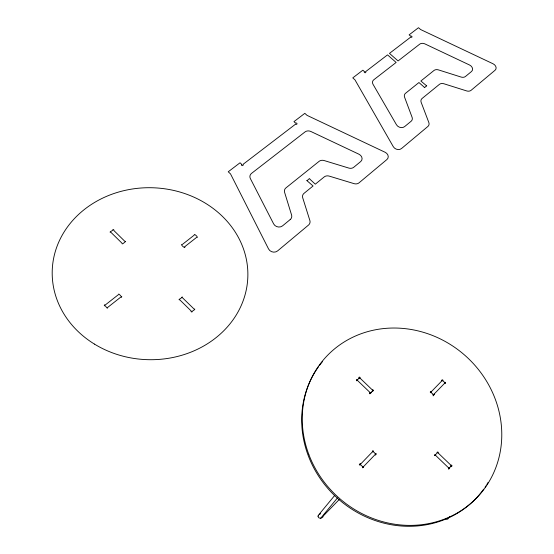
<?xml version="1.0" encoding="UTF-8"?>
<svg xmlns="http://www.w3.org/2000/svg" width="554" height="554" viewBox="0 0 554 554"><rect width="100%" height="100%" fill="white"/><g stroke="black" fill="none" stroke-linecap="round" stroke-linejoin="round"><path stroke-width="0.83" d="M339.117 499.625L323.571 515.656C322.677 519.368 316.583 518.897 318.474 515.123L334.768 495.359M320.344 518.662L337.421 497.977M356.575 380.827L359.498 377.62L372.863 390.425L372.364 391.249M359.227 378.112L359.498 377.62M369.906 393.665L372.863 390.425M370.051 393.707L370.806 392.44L371 392.834L370.162 393.368L369.954 392.412M359.733 465.014L372.939 451.309L375.695 453.989L375.328 454.509M372.579 451.829L372.939 451.309M362.593 467.59L375.695 453.989M430.527 392.523L442.376 380.328L445.042 382.842L444.564 383.479M442.016 380.813L442.376 380.328M448.608 467.86C448.366 471.032 451.385 466.053 448.435 468.968M438.069 452.909C438.754 450.769 435.693 453.047 437.612 452.466L451.441 465.72L449.065 468.303L435.222 455.021L437.612 452.466M433.027 394.296C433.193 397.682 435.326 391.83 433.11 395.861M442.819 380.75C443.602 379.545 441.032 379.532 441.988 380.723M373.403 451.759C374.282 450.464 371.533 450.45 372.523 451.745M362.51 466.593L362.822 467.645L363.59 466.932L363.403 466.606L362.752 467.832M434.682 455.63L435.222 455.021M359.941 378.05C360.793 376.859 358.147 376.768 359.082 378.022M450.686 466.516L451.441 465.72M445.042 382.842L433.47 394.718L430.79 392.177M433.38 395.099L434.288 394.171M320.544 513.593L319.651 514.493M369.837 393.783L371.069 392.578M450.984 465.277C452.189 464.37 452.376 467.084 451.046 466.149M435.679 455.464C434.454 456.364 434.315 453.664 435.617 454.599M360.661 464.785C357.046 464.744 363.002 462.285 359.276 464.813M375.238 453.546C376.512 452.632 376.595 455.374 375.28 454.425M431.234 392.599C430.036 393.444 429.911 390.868 431.178 391.775M444.599 382.426C445.769 381.595 445.935 384.13 444.661 383.236M372.413 390.002C373.652 389.143 373.715 391.754 372.447 390.826M357.462 380.439C356.229 381.284 356.16 378.694 357.434 379.615M318.287 515.767L317.781 516.099M450.7 466.26L451.025 466.703M357.018 380.009L370.397 392.841M360.204 464.335L362.974 467.043M375.349 454.689L375.529 455.111M448.151 518.246A5.976 2.084 43.7 0 1 445.755 518.849M449.841 516.647A5.962 2.098 43.7 0 1 449.55 516.716M483.69 489.168A102.857 94.914 41.2 0 1 345.571 504.867A102.857 94.914 41.2 0 1 318.668 366.526M319.61 365.245A102.857 94.914 41.2 0 1 322.573 361.52M488.129 482.382A102.857 94.914 41.2 0 1 486.862 484.459M485.99 485.823A102.857 94.914 41.2 0 1 485.089 487.174M184.856 247.091C184.925 248.961 179.344 243.414 182.328 244.466L194.177 235.166C193.554 232.465 199.578 238.476 196.538 237.437L184.697 246.759L184.856 247.126M181.539 297.387C181.982 298.461 176.975 299.666 179.912 299.956L191.289 311.106C190.334 311.895 192.653 312.491 192.252 311.306C192.349 310.967 196.663 308.917 193.935 308.91L182.536 297.81L182.536 297.027L181.546 297.311M306.895 180.611L313.072 185.985L304.042 193.332A5.443 4.633 17.6 0 0 302.713 197.778L309.859 220.485A5.512 4.757 17.5 0 1 308.536 225.049L277.602 250.907A5.63 4.938 14.8 0 1 268.565 248.968L230.526 173.921L228.241 171.775L240.034 162.779L241.717 164.351A0.859 0.72 12.3 0 0 241.703 165.376A0.859 0.72 12.3 0 0 242.908 165.466A0.859 0.72 12.3 0 0 242.922 164.441L295.614 124.117A0.824 0.672 16.2 0 0 296.764 124.214A0.824 0.672 16.2 0 0 296.757 123.244A0.824 0.672 16.2 0 0 295.601 123.154L293.952 121.638L304.825 113.341L307.048 115.364L385.085 152.253A5.221 4.3 22.4 0 1 386.934 159.51L359.047 182.82A5.325 4.46 21 0 1 354.048 183.644L329.27 176.124A5.367 4.522 19 0 0 324.201 176.934L315.295 184.177L309.866 179.164C309.873 177.259 307.712 180.659 306.902 180.562M125.654 241.537C124.795 241.849 121.755 245.401 121.984 243.178L110.966 232.382C108.072 232.174 112.912 230.727 112.725 230.208C112.254 229.148 114.54 229.474 113.688 230.353L124.664 241.149L125.654 241.537M121.742 296.819L121.305 297.346L120.668 297.186L107.732 307.38C107.608 309.991 105.592 305.579 105.087 305.808C103.827 306.32 104.166 304.111 105.295 304.949L118.244 294.783C118.695 292.54 120.509 296.196 121.742 296.819M426.698 85.856C425.984 85.884 424.246 88.737 424.101 87.075L418.942 82.539L405.563 93.266A5.034 3.989 22.8 0 0 404.565 97.151L412.086 117.289A5.09 4.086 23.1 0 1 411.096 121.271L404.572 126.644A5.111 4.12 22.8 0 1 396.463 124.747L373.05 84.34A5.041 3.989 20.8 0 1 373.784 79.783L396.138 62.45L387.537 54.874L365.557 71.708A0.789 0.623 20 0 1 365.598 72.609A0.789 0.623 20 0 1 364.511 72.505A0.789 0.623 20 0 1 364.47 71.605L362.863 70.178L352.773 77.885L354.955 79.824L393.278 146.658A5.173 4.224 23.1 0 0 401.491 148.555L427.868 126.478A5.083 4.079 24.2 0 0 428.817 122.489L421.165 102.338A5.021 3.982 23.8 0 1 422.12 98.446L439.391 84.381A4.965 3.885 24.4 0 1 443.913 83.765L466.648 90.918A4.931 3.836 25.6 0 0 471.115 90.295L495.082 70.233A4.848 3.705 26.2 0 0 493.039 63.772L420.604 29.535L418.492 27.7L409.136 34.847L410.708 36.218A0.762 0.582 21.9 0 1 411.747 36.322A0.762 0.582 21.9 0 1 411.809 37.18A0.762 0.582 21.9 0 1 410.77 37.076L389.476 53.385L398.07 60.947L419.703 44.168A4.882 3.753 22.7 0 1 424.973 43.932L469.529 64.991A4.882 3.76 25.2 0 1 471.516 71.501L465.526 76.438A4.903 3.788 25 0 1 461.073 77.041L438.47 69.901A4.931 3.836 23.8 0 0 433.969 70.496L420.86 81.002L426.691 85.877M290.199 219.564L282.561 225.852A5.561 4.806 15.2 0 1 273.648 223.913L250.373 178.582A5.485 4.633 13.3 0 1 251.523 173.395L305.053 131.914A5.284 4.349 17.1 0 1 310.919 131.513L358.95 154.22A5.27 4.363 20.7 0 1 360.723 161.533L353.75 167.273A5.291 4.404 20.3 0 1 348.778 168.063L324.152 160.556A5.339 4.46 18.4 0 0 319.111 161.339L285.961 187.882A5.464 4.64 16 0 0 284.59 192.314L291.577 215.007A5.533 4.764 15.8 0 1 290.199 219.564M308.772 454.322A103.169 95.129 41.1 0 0 479.39 494.944A103.169 95.129 41.1 0 0 417.889 330.856A103.169 95.129 41.1 0 0 308.772 454.322M94.443 344.089A97.857 85.995 1.8 0 0 247.555 281.349A97.857 85.995 1.8 0 0 108.085 195.714A97.857 85.995 1.8 0 0 94.443 344.089"/></g></svg>
